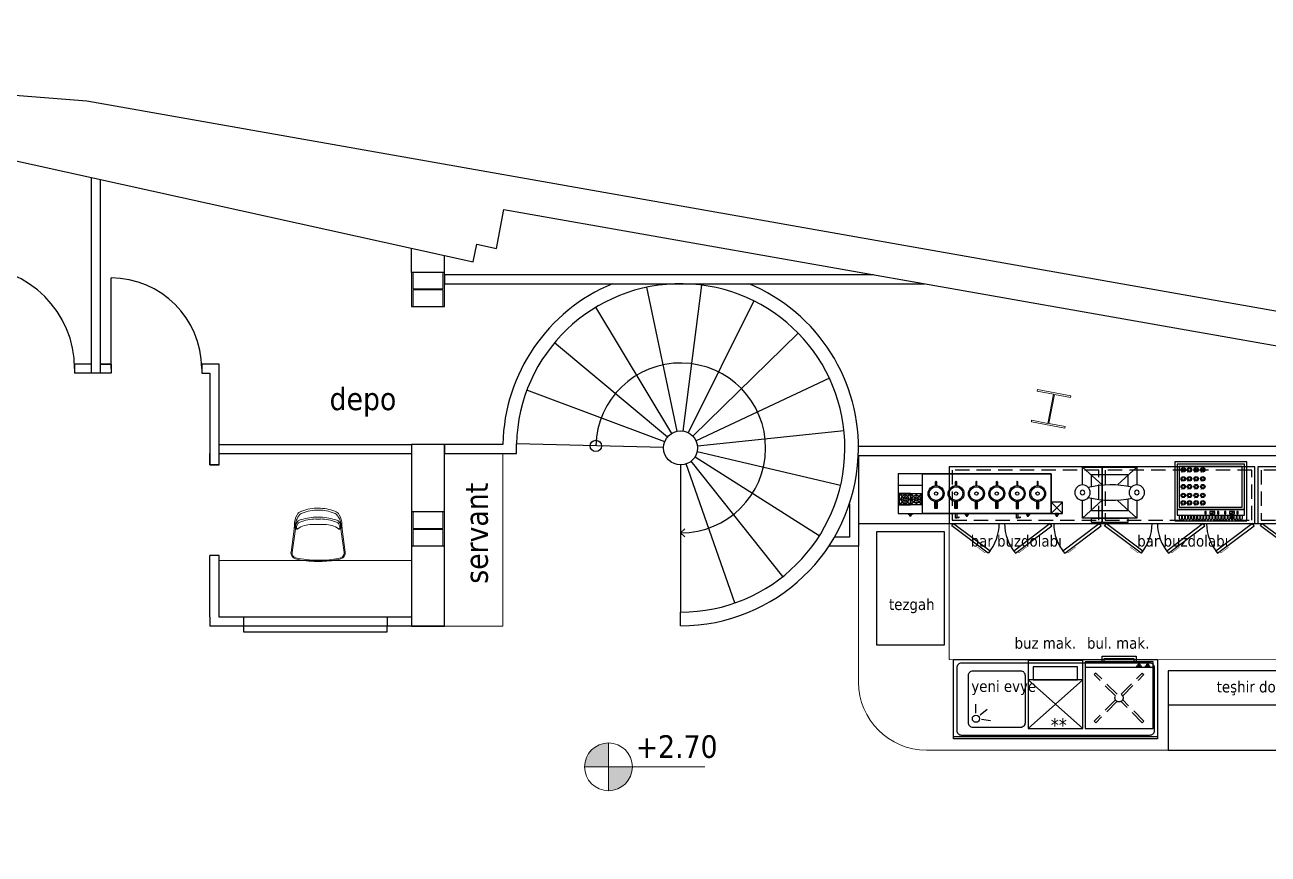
# Model space of a CAD drawing. Header units: centimetres. Extents: x 4865 to 155105, y -10632 to -8826.
# Drawn here: x 5739 to 6836, y -9559 to -8826 of the extents above; entities that cross this region are included whole.
import ezdxf

# ---------------------------------------------------------------- set-up
doc = ezdxf.new("R2010")
doc.units = ezdxf.units.CM
doc.header["$MEASUREMENT"] = 0
doc.linetypes.add('DASHED', pattern=[19.05, 12.7, -6.35])
for name, color, linetype, lineweight in [('ahsap', 34, 'Continuous', 13), ('banko cam', 130, 'Continuous', 9), ('kontra-tefriş', 205, 'Continuous', 18), ('metraj', 7, 'Continuous', 5), ('çıktı', 255, 'Continuous', 5)]:
    doc.layers.add(name, color=color, linetype=linetype, lineweight=lineweight)
doc.layers.add('As Built', color=7, linetype='Continuous', true_color=0x5a5a5a)
doc.layers.add('S2000-002 Çizgi', color=7, linetype='Continuous')
doc.styles.get("Standard").update_dxf_attribs({"font": 'tahoma.ttf'})

# ---------------------------------------------------------------- blocks, each defined once
blk = doc.blocks.new('S2')
at = {"layer": 'kontra-tefriş'}
for p, q in [((-11.4, 0), (-6, 0)), ((-6, 6.4), (-7.8, 6.4)), ((-6, 4.7), (-7.8, 4.7)), ((-6, 6.4), (-3.6, 6.4)), ((-6, 4.7), (-3.6, 4.7)), ((0, 0), (-6, 0)), ((-29.6, -24.6), (-26.8, -4.2)), ((-28.6, -24.7), (-25.8, -4.3)), ((-26.8, -4.2), (-26.6, -0.2)), ((17.3, -24.7), (14.4, -4.3)), ((15.4, -4.2), (15.3, -0.2)), ((18.3, -24.6), (15.4, -4.2)), ((-6.9, -32.7), (-6.8, -32.7)), ((-5.4, -31.7), (-6.7, -31.7)), ((-5.4, -32.7), (-6.7, -32.7)), ((-5.4, -31.7), (-2.2, -31.7)), ((-5.4, -32.7), (-2.2, -32.7))]:
    blk.add_line(p, q, dxfattribs=at)
for centre, radius, start, end in [((-18.2, 4.9), 7.08, 107.1637, 149.8246), ((-5.1, -29.9), 44.3, 90.3136, 109.9727), ((-5.1, -30), 42.6, 90.3159, 110.0702), ((-5.6, -26.5), 40.8, 69.1846, 89.6662), ((-5.6, -26.5), 39.1, 69.0525, 89.663), ((6.8, 4.9), 7.08, 30.1754, 72.8363), ((-9.2, -0.3), 17.4, 149.8246, 179.7195), ((-9.7, -2), 16.2, 143.6591, 188.0232), ((-20.1, -1.6), 5.36, 154.2435, 207.0789), ((-20.8, -0.4), 4.28, 110.4223, 164.0764), ((-20.4, -2), 4.28, 110.5968, 173.0517), ((-11.4, -21), 21, 90, 126.0116), ((-18.2, 4.9), 5.36, 107.1637, 149.8246), ((-6.8, -38.1), 44.5, 91.2998, 110.4223), ((-6.8, -38.1), 42.9, 91.2998, 110.5968), ((-4.6, -38.1), 44.5, 69.5777, 88.7002), ((-4.6, -38.1), 42.9, 69.4032, 88.7002), ((6.8, 4.9), 5.36, 30.1754, 72.8363), ((9, -2), 4.28, 6.9483, 69.4032), ((9.5, -0.4), 4.28, 15.9236, 69.5777), ((-1.6, -2), 16.2, 351.9768, 36.3409), ((-2.1, -0.3), 17.4, 0.2805, 30.1754), ((8.8, -1.6), 5.36, 332.9211, 25.7565), ((-2.9, -43), 45, 119.4604, 120.6303), ((-24.3, -3.5), 0.826, 224.4323, 318.4485), ((-20.8, -2.4), 3.89, 165.784, 208.1186), ((0, -21), 21, 53.9884, 90), ((12.9, -3.5), 0.826, 221.5515, 315.5677), ((9.5, -2.4), 3.89, 331.8814, 14.216), ((-8.5, -43), 45, 59.3697, 60.5396), ((-24.3, -25.2), 5.42, 173.5544, 256.3464), ((-24.3, -25.2), 4.42, 173.5544, 256.3464), ((-6.9, 46.4), 79.1, 256.3464, 270.1225), ((-6.9, 46.4), 78.1, 256.3464, 270.1225), ((-2, 27.2), 58.9, 269.8679, 285.74), ((-2, 27.2), 59.8, 269.868, 285.7097), ((12.9, -25.2), 4.42, 283.6536, 6.4456), ((12.9, -25.2), 5.42, 283.6536, 6.4456)]:
    blk.add_arc(centre, radius, start, end, dxfattribs=at)
blk = doc.blocks.new('A$C521B02A0')
at = {"layer": 'S2000-002 Çizgi'}
blk.add_line((6.6, 10), (10.6, 10), dxfattribs=at)
for points in [[(0, 64), (0, 10), (60, 10), (60, 64)], [(0, 64), (0, 5), (60, 5), (60, 64)], [(3, 10), (6.6, 10), (6.6, 8.5), (3, 8.5)], [(4, 8.5), (5.4, 8.5), (5.4, 7.1), (4, 7.1)], [(10.6, 10), (14.3, 10), (14.3, 8.5), (10.6, 8.5)], [(11.6, 8.5), (13.1, 8.5), (13.1, 7.1), (11.6, 7.1)], [(45, 0), (15, 0), (15, 5), (45, 5)], [(43, 2), (17, 2), (17, 5), (43, 5)]]:
    blk.add_lwpolyline(points, close=True, dxfattribs=at)
at = {"layer": 'S2000-002 Çizgi', "linetype": 'DASHED'}
for points in [[(8.1, 57.4), (9.5, 58.8)], [(8.1, 57.4), (26.8, 38.7)], [(9.5, 58.8), (28.2, 40.1)], [(31.9, 40.2), (50.5, 58.8)], [(33.3, 38.8), (51.9, 57.4)], [(50.5, 58.8), (51.9, 57.4)], [(26.7, 35.1), (8.1, 16.4)], [(28.1, 33.6), (9.5, 15)], [(31.8, 33.7), (50.5, 15)], [(33.2, 35.2), (51.9, 16.4)], [(9.5, 15), (8.1, 16.4)], [(50.5, 15), (51.9, 16.4)]]:
    blk.add_lwpolyline(points, dxfattribs=at)
blk.add_circle((30, 36.9), 3.63, dxfattribs=at)
blk = doc.blocks.new('A$C38740FF1')
at = {"layer": 'S2000-002 Çizgi'}
for points in [[(0, 60), (48.3, 16.9)], [(0, 16.9), (48.3, 60)], [(0, 16.9), (48.3, 16.9)]]:
    blk.add_lwpolyline(points, dxfattribs=at)
for points in [[(0, 0), (48.3, 0), (48.3, 60), (0, 60)], [(4.6, 5.6), (43.7, 5.6), (43.7, 16.9), (4.6, 16.9)]]:
    blk.add_lwpolyline(points, close=True, dxfattribs=at)
blk.add_text('**', height=12, dxfattribs=at).set_placement((14.1, 46))
blk = doc.blocks.new('A$C08847F1B')
at = {"layer": 'S2000-002 Çizgi'}
blk.add_lwpolyline([(0, 30.6), (30.6, 30.6), (30.6, 0), (0, 0), (0, 30.6)], dxfattribs=at)
blk.add_lwpolyline([(15.5, 29.5), (15.5, 23.4, -0.414214), (15.3, 23.2), (15.2, 23.2, -0.414214), (15, 23.4), (15, 29.5), (2.7, 29.5, 0.668179), (2.3, 28.6), (10.8, 20.1, -0.810443), (10.4, 19.8), (1.6, 28.6, 0.668179), (1, 28.4), (1, 15.5), (7.1, 15.5, -0.414214), (7.3, 15.3), (7.3, 15.2, -0.414214), (7.1, 15), (1, 15), (1, 2.7, 0.668179), (1.9, 2.3), (10.4, 10.8, -0.810443), (10.8, 10.4), (2, 1.6, 0.668179), (2.2, 1), (15, 1), (15, 7.1, -0.414214), (15.2, 7.3), (15.3, 7.3, -0.414214), (15.5, 7.1), (15.5, 1), (27.9, 1, 0.668179), (28.3, 1.9), (19.8, 10.4, -0.810443), (20.2, 10.8), (29, 2, 0.668179), (29.5, 2.2), (29.5, 15), (23.4, 15, -0.414214), (23.2, 15.2), (23.2, 15.3, -0.414214), (23.4, 15.5), (29.5, 15.5), (29.5, 28.4, 0.668179), (29, 28.6), (20.2, 19.8, -0.810443), (19.8, 20.1), (28.3, 28.6, 0.668179), (27.9, 29.5)], format="xyb", close=True, dxfattribs=at)
for radius in [10.8, 5.66, 2.6]:
    blk.add_circle((15.3, 15.8), radius, dxfattribs=at)
blk = doc.blocks.new('A$C224B5EFA')
at = {"layer": 'S2000-002 Çizgi'}
for points in [[(34.5, 14.8, -0.072213), (32.5, 14.8), (32.5, 8.5), (34.5, 8.5)], [(52.1, 14.8, -0.072213), (50.1, 14.8), (50.1, 8.5), (52.1, 8.5)], [(68.1, 8.5), (70.1, 8.5), (70.1, 14.8, -0.072213), (68.1, 14.8)], [(88.1, 14.8, -0.072213), (86.1, 14.8), (86.1, 8.5), (88.1, 8.5)], [(104.1, 8.5), (106.1, 8.5), (106.1, 14.8, -0.072213), (104.1, 14.8)], [(122.1, 8.5), (124.1, 8.5), (124.1, 14.8, -0.072213), (122.1, 14.8)]]:
    blk.add_hatch(color=256, dxfattribs=at).paths.add_polyline_path(points)
for p, q in [((135, 14.2), (145, 4.2)), ((145, 14.2), (135, 4.2)), ((21.5, 4.2), (135, 4.2)), ((50.6, 4.2), (51.7, 4.2)), ((104.6, 4.2), (105.7, 4.2))]:
    blk.add_line(p, q, dxfattribs=at)
for points in [[(0, 4.2), (135, 4.2), (135, 39.2), (0, 39.2)], [(0, 29.2), (21.5, 29.2), (21.5, 39.2), (0, 39.2)], [(135, 4.2), (21.5, 4.2), (21.5, 39.2), (135, 39.2)], [(135, 4.2), (145, 4.2), (145, 14.2), (135, 14.2)], [(9.3, 4.2), (12.2, 4.2), (12.2, 3), (9.3, 3)], [(10.2, 3), (11.3, 3), (11.3, 1.9), (10.2, 1.9)], [(53.7, 0.2), (51.1, 0.4), (51.1, 1), (53.7, 1.2)], [(62.1, 4.2), (59.2, 4.2), (59.2, 3), (62.1, 3)], [(61.2, 3), (60, 3), (60, 1.9), (61.2, 1.9)], [(107.7, 0.2), (105.1, 0.4), (105.1, 1), (107.7, 1.2)], [(116.1, 4.2), (113.2, 4.2), (113.2, 3), (116.1, 3)], [(115.2, 3), (114, 3), (114, 1.9), (115.2, 1.9)], [(141.5, 4.2), (138.5, 4.2), (138.5, 3), (141.5, 3)], [(140.6, 3), (139.4, 3), (139.4, 1.9), (140.6, 1.9)]]:
    blk.add_lwpolyline(points, close=True, dxfattribs=at)
for points in [[(33.1, 28.7), (33.1, 32.2)], [(33.9, 32.2), (33.9, 28.7)], [(50.7, 28.7), (50.7, 32.2)], [(51.6, 32.2), (51.6, 28.7)], [(68.7, 32.2), (68.7, 28.7)], [(69.6, 28.7), (69.6, 32.2)], [(86.7, 28.7), (86.7, 32.2)], [(87.6, 32.2), (87.6, 28.7)], [(104.7, 32.2), (104.7, 28.7)], [(105.6, 28.7), (105.6, 32.2)], [(122.7, 32.2), (122.7, 28.7)], [(123.6, 28.7), (123.6, 32.2)], [(34.5, 14.8), (34.5, 8.5), (32.5, 8.5), (32.5, 14.8)], [(52.1, 14.8), (52.1, 8.5), (50.1, 8.5), (50.1, 14.8)], [(68.1, 14.8), (68.1, 8.5), (70.1, 8.5), (70.1, 14.8)], [(88.1, 14.8), (88.1, 8.5), (86.1, 8.5), (86.1, 14.8)], [(104.1, 14.8), (104.1, 8.5), (106.1, 8.5), (106.1, 14.8)], [(122.1, 14.8), (122.1, 8.5), (124.1, 8.5), (124.1, 14.8)], [(51.7, 0), (50.6, 0), (50.6, 4.2)], [(51.7, 4.2), (51.7, 1.1)], [(51.7, 0.4), (51.7, 0)], [(105.7, 0), (104.6, 0), (104.6, 4.2)], [(105.7, 4.2), (105.7, 1.1)], [(105.7, 0.4), (105.7, 0)]]:
    blk.add_lwpolyline(points, dxfattribs=at)
for centre, radius in [((33.5, 21.7), 7), ((33.5, 21.7), 6), ((33.5, 21.7), 1.45), ((51.1, 21.7), 7), ((51.1, 21.7), 6), ((51.1, 21.7), 1.45), ((69.1, 21.7), 7), ((69.1, 21.7), 6), ((69.1, 21.7), 1.45), ((87.1, 21.7), 7), ((87.1, 21.7), 6), ((87.1, 21.7), 1.45), ((105.1, 21.7), 7), ((105.1, 21.7), 6), ((105.1, 21.7), 1.45), ((123.1, 21.7), 7), ((123.1, 21.7), 6), ((123.1, 21.7), 1.45)]:
    blk.add_circle(centre, radius, dxfattribs=at)
for centre in [(33.5, 32.2), (51.1, 32.2), (69.1, 32.2), (87.1, 32.2), (105.1, 32.2), (123.1, 32.2)]:
    blk.add_arc(centre, 0.438, 0, 180, dxfattribs=at)
at = {"layer": 'S2000-002 Çizgi', "yscale": 0.3284582400001454}
for xscale, zscale in [(-0.3284582400001454, 0.3284582400000002), (0.3284582400001454, 0.3284582400001454)]:
    blk.add_blockref('A$C08847F1B', (11, 11.7), dxfattribs=dict(at, xscale=xscale, zscale=zscale))
blk = doc.blocks.new('A$C451D4DAD')
at = {"layer": 'S2000-002 Çizgi', "extrusion": (0, 0, -1)}
for p, q in [((6.8, 49), (54.8, 49)), ((6.8, 49), (24.1, 33.2)), ((6.8, 33.3), (6.8, 49)), ((54.8, 49), (37.7, 33.4)), ((54.8, 49), (54.8, 33.3)), ((14.8, 42.5), (46.8, 42.5)), ((14.8, 31.8), (14.8, 42.5)), ((46.8, 42.5), (46.8, 32.3)), ((24.1, 19.8), (6.8, 4)), ((6.8, 4), (6.8, 19.7)), ((14.8, 10.5), (14.8, 21.2)), ((37.7, 19.6), (54.8, 4)), ((46.8, 20.7), (46.8, 10.5)), ((54.8, 19.7), (54.8, 4)), ((54.8, 4), (6.8, 4)), ((46.8, 10.5), (14.8, 10.5)), ((14.8, 4), (46.8, 4)), ((14.8, 0), (14.8, 4)), ((46.8, 0), (14.8, 0)), ((46.8, 4), (46.8, 0))]:
    blk.add_line(p, q, dxfattribs=at)
for centre, radius in [((-6.8, 26.5), 6.8), ((-54.8, 26.5), 6.8), ((-6.8, 26.5), 2), ((-54.8, 26.5), 2)]:
    blk.add_circle(centre, radius, dxfattribs=at)
for centre, start, end in [((-32.1, -51.4), 76.1597, 102.3998), ((-32.1, 104.4), 257.6002, 283.8403)]:
    blk.add_arc(centre, 85, start, end, dxfattribs=at)
blk = doc.blocks.new('A$C664B4501')
at = {"layer": 'S2000-002 Çizgi'}
for p, q in [((31, 6.3), (35.4, 8.2)), ((48.3, 6.3), (52.6, 8.2))]:
    blk.add_line(p, q, dxfattribs=at)
for points in [[(0, 0), (63.5, 0), (63.5, 52), (0, 52)], [(2, 10), (61.5, 10), (61.5, 50), (2, 50)], [(4, 48), (4, 12), (59.5, 12), (59.5, 48)], [(2, 5), (61.5, 5), (61.5, 10), (2, 10)], [(26.6, 6.1), (27.8, 6.1), (27.8, 8.2), (26.6, 8.2)], [(31, 6.3), (35.4, 6.3), (35.4, 8.2), (31, 8.2)], [(37.7, 6.1), (38.8, 6.1), (38.8, 8.2), (37.7, 8.2)], [(43.8, 6.1), (45, 6.1), (45, 8.2), (43.8, 8.2)], [(48.3, 6.3), (52.6, 6.3), (52.6, 8.2), (48.3, 8.2)], [(54.9, 6.1), (56.1, 6.1), (56.1, 8.2), (54.9, 8.2)]]:
    blk.add_lwpolyline(points, close=True, dxfattribs=at)
for points, const_width in [([(6.5, 43.3), (5.9, 42.4)], 0.5), ([(6.5, 35.4), (5.9, 34.5)], 0.5), ([(11.9, 43.3), (11.3, 42.4)], 0.5), ([(11.9, 35.4), (11.3, 34.5)], 0.5), ([(17.9, 43.3), (17.3, 42.4)], 0.5), ([(17.9, 35.4), (17.3, 34.5)], 0.5), ([(23.6, 43.3), (23, 42.4)], 0.5), ([(23.6, 35.4), (23, 34.5)], 0.5), ([(6.5, 28.5), (5.9, 27.6)], 0.5), ([(11.9, 28.5), (11.3, 27.6)], 0.5), ([(17.9, 28.5), (17.3, 27.6)], 0.5), ([(23.6, 28.5), (23, 27.6)], 0.5), ([(6.5, 20.7), (5.9, 19.8)], 0.5), ([(6.5, 14.1), (5.9, 13.2)], 0.5), ([(11.9, 20.7), (11.3, 19.8)], 0.5), ([(11.9, 14.1), (11.3, 13.2)], 0.5), ([(17.9, 20.7), (17.3, 19.8)], 0.5), ([(17.9, 14.1), (17.3, 13.2)], 0.5), ([(23.6, 20.7), (23, 19.8)], 0.5), ([(23.6, 14.1), (23, 13.2)], 0.5), ([(26.6, 7.5), (27.8, 7.5)], 0.5), ([(33.2, 5), (33.2, 1.5)], 1), ([(37.7, 7.5), (38.8, 7.5)], 0.5), ([(43.8, 7.5), (45, 7.5)], 0.5), ([(50.5, 5), (50.5, 1.5)], 1), ([(54.9, 7.5), (56.1, 7.5)], 0.5)]:
    blk.add_lwpolyline(points, dxfattribs=dict(at, const_width=const_width))
for points in [[(4.3, 1.8), (4.3, 5)], [(5.9, 5), (5.9, 1.8)], [(6.9, 1.8), (6.9, 5)], [(8.6, 5), (8.6, 1.8)], [(9.6, 1.8), (9.6, 5)], [(11.3, 5), (11.3, 1.8)], [(12.3, 1.8), (12.3, 5)], [(14, 5), (14, 1.8)], [(15, 1.8), (15, 5)], [(16.6, 5), (16.6, 1.8)], [(17.6, 1.8), (17.6, 5)], [(19.3, 5), (19.3, 1.8)], [(20.3, 1.8), (20.3, 5)], [(22, 5), (22, 1.8)], [(23, 1.8), (23, 5)], [(24.7, 5), (24.7, 1.8)], [(25.7, 1.8), (25.7, 5)], [(27.3, 5), (27.3, 1.8)], [(28.3, 1.8), (28.3, 5)], [(30, 5), (30, 1.8)], [(31, 1.8), (31, 5)], [(32.7, 5), (32.7, 1.8)], [(33.7, 1.8), (33.7, 5)], [(35.4, 5), (35.4, 1.8)], [(36.4, 1.8), (36.4, 5)], [(38, 5), (38, 1.8)], [(39, 1.8), (39, 5)], [(40.7, 5), (40.7, 1.8)], [(41.7, 1.8), (41.7, 5)], [(43.4, 5), (43.4, 1.8)], [(44.4, 1.8), (44.4, 5)], [(46.1, 5), (46.1, 1.8)], [(47.1, 1.8), (47.1, 5)], [(48.7, 5), (48.7, 1.8)], [(49.7, 1.8), (49.7, 5)], [(51.4, 5), (51.4, 1.8)], [(52.4, 1.8), (52.4, 5)], [(54.1, 5), (54.1, 1.8)], [(55.1, 1.8), (55.1, 5)], [(56.8, 5), (56.8, 1.8)], [(57.8, 1.8), (57.8, 5)], [(59.4, 5), (59.4, 1.8)]]:
    blk.add_lwpolyline(points, dxfattribs=at)
for centre, radius in [((7.5, 45.1), 1.98), ((7.5, 45.1), 1.24), ((13, 45.1), 1.98), ((13, 45.1), 1.24), ((18.9, 45.1), 1.98), ((18.9, 45.1), 1.24), ((24.7, 45.1), 1.98), ((24.7, 45.1), 1.24), ((7.5, 37.2), 1.98), ((7.5, 37.2), 1.24), ((13, 37.2), 1.98), ((13, 37.2), 1.24), ((18.9, 37.2), 1.98), ((18.9, 37.2), 1.24), ((24.7, 37.2), 1.98), ((24.7, 37.2), 1.24), ((7.5, 30.2), 1.98), ((7.5, 22.5), 1.98), ((7.5, 30.2), 1.24), ((7.5, 22.5), 1.24), ((13, 30.2), 1.98), ((13, 22.5), 1.98), ((13, 30.2), 1.24), ((13, 22.5), 1.24), ((18.9, 30.2), 1.98), ((18.9, 22.5), 1.98), ((18.9, 30.2), 1.24), ((18.9, 22.5), 1.24), ((24.7, 30.2), 1.98), ((24.7, 22.5), 1.98), ((24.7, 30.2), 1.24), ((24.7, 22.5), 1.24), ((7.5, 15.9), 1.98), ((7.5, 15.9), 1.24), ((13, 15.9), 1.98), ((13, 15.9), 1.24), ((18.9, 15.9), 1.98), ((18.9, 15.9), 1.24), ((24.7, 15.9), 1.98), ((24.7, 15.9), 1.24)]:
    blk.add_circle(centre, radius, dxfattribs=at)
for centre in [(5.1, 1.8), (7.8, 1.8), (10.4, 1.8), (13.1, 1.8), (15.8, 1.8), (18.5, 1.8), (21.1, 1.8), (23.8, 1.8), (26.5, 1.8), (29.2, 1.8), (31.8, 1.8), (34.5, 1.8), (37.2, 1.8), (39.9, 1.8), (42.5, 1.8), (45.2, 1.8), (47.9, 1.8), (50.6, 1.8), (53.2, 1.8), (55.9, 1.8), (58.6, 1.8)]:
    blk.add_arc(centre, 0.837, 180, 0, dxfattribs=at)
blk = doc.blocks.new('A$C68D74C4D')
at = {"layer": 'S2000-002 Çizgi'}
for points in [[(171.6, 40.4), (171.6, 90.4), (36.6, 90.4), (36.6, 40.4)], [(71.2, 14.2), (38.9, 38.4), (40.4, 40.4), (72.7, 16.2)], [(95.2, 14.1), (127.4, 38.4), (125.9, 40.4), (93.7, 16)], [(138.6, 14.1), (170.8, 38.4), (169.3, 40.4), (137.1, 16)]]:
    blk.add_lwpolyline(points, close=True, dxfattribs=at)
at = {"layer": 'S2000-002 Çizgi', "linetype": 'DASHED'}
blk.add_lwpolyline([(168.8, 87.6), (39.4, 87.6), (39.4, 43.2), (168.8, 43.2)], close=True, dxfattribs=at)
at = {"layer": 'S2000-002 Çizgi', "const_width": 0.404}
for points in [[(69.1, 15.8), (68.2, 14.6), (62.8, 18.6), (61.5, 19.6)], [(97.3, 15.7), (98.2, 14.5), (103.5, 18.5), (104.9, 19.5)], [(140.7, 15.7), (141.6, 14.5), (147, 18.5), (148.3, 19.5)]]:
    blk.add_lwpolyline(points, dxfattribs=at)
at = {"layer": 'S2000-002 Çizgi'}
for centre, start, end in [((40.4, 40.4), 319.755, 0), ((125.9, 40.4), 180, 220.5092), ((169.3, 40.4), 180, 220.5092)]:
    blk.add_arc(centre, 40.4, start, end, dxfattribs=at)
blk = doc.blocks.new('A$C5BEA4D9D')
at = {"layer": 'S2000-002 Çizgi'}
for p, q in [((19.5, 22.7), (19.5, 30.6)), ((23.4, 21), (29.5, 26.1)), ((24.7, 17.2), (32.5, 16.1))]:
    blk.add_line(p, q, dxfattribs=at)
for points in [[(0, 70), (180, 70), (180, 0), (0, 0)], [(0, 2), (180, 2), (180, 0), (0, 0)]]:
    blk.add_lwpolyline(points, close=True, dxfattribs=at)
for points in [[(7, 67), (173, 67, -0.414214), (177, 63), (177, 7, -0.414214), (173, 3), (7, 3, -0.414214), (3, 7), (3, 63, -0.414214)], [(17, 60), (59, 60, -0.414214), (63, 56), (63, 14, -0.414214), (59, 10), (17, 10, -0.414214), (13, 14), (13, 56, -0.414214)]]:
    blk.add_lwpolyline(points, format="xyb", close=True, dxfattribs=at)
blk.add_circle((19.7, 17.7), 3.19, dxfattribs=at)

msp = doc.modelspace()

# ---------------------------------------------------------------- hatches: boundary and pattern name
at = {"layer": 'banko cam'}
for points in [[(6253.7, -9460.4, 0.414214), (6232.6, -9481.5), (6253.7, -9481.5)], [(6274.8, -9481.5), (6253.7, -9481.5), (6253.7, -9502.6, 0.414214)]]:
    msp.add_hatch(color=0, dxfattribs=at).paths.add_polyline_path(points)

# ---------------------------------------------------------------- linework, layer by layer
at = {"layer": 'ahsap'}
for p, q in [((6554.4, -9266.7), (6554.4, -9386.7)), ((6474.4, -9406.7), (6474.4, -9286.7)), ((6554.4, -9386.7), (7302.8, -9387.1)), ((7302.8, -9466.7), (6534.4, -9466.7))]:
    msp.add_line(p, q, dxfattribs=at)
for points in [[(6108.9, -9357.4), (6160.5, -9357.4), (6160.5, -9204.8), (6108.9, -9204.8)], [(5909.9, -9349.4), (5909.9, -9299.4), (6079.9, -9299.4), (6079.9, -9349.4), (5909.9, -9349.4)]]:
    msp.add_lwpolyline(points, dxfattribs=at)
msp.add_arc((6534.4, -9406.7), 60, 180, 270, dxfattribs=at)
at = {"layer": 'As Built'}
for p, q in [((5797.4, -9133.8), (5797.4, -8961.1)), ((5805.4, -9133.8), (5805.4, -8962.9)), ((6079.9, -9044.9), (6079.9, -9023.5)), ((6108.9, -9044.9), (6108.9, -9029.9)), ((5814.6, -9129.8), (5814.6, -9049.8)), ((6314.3, -9185.2), (6287.6, -9058)), ((6335.9, -9056), (6319.3, -9185)), ((6309.7, -9187), (6242.6, -9075.7)), ((6382.1, -9070.1), (6324.1, -9186.4)), ((6305.9, -9190.3), (6205.9, -9107.2)), ((6421.2, -9098.6), (6328.2, -9189.4)), ((5782.4, -9125.8), (5782.4, -9133.8)), ((5814.6, -9125.8), (5805.4, -9125.8)), ((5805.4, -9125.8), (5814.6, -9125.8)), ((5814.6, -9125.8), (5814.6, -9133.8)), ((5894.6, -9125.8), (5894.6, -9133.8)), ((5805.4, -9133.8), (5797.4, -9133.8)), ((5814.6, -9133.8), (5805.4, -9133.8)), ((6448.7, -9138.3), (6331, -9193.5)), ((6303.4, -9194.6), (6181.7, -9148.9)), ((6461.7, -9184.8), (6332.4, -9198.3)), ((6160.5, -9196.8), (6108.9, -9196.8)), ((6108.9, -9196.8), (6108.9, -9204.8)), ((6160.5, -9196.4), (6160.5, -9196.8)), ((6302.4, -9199.5), (6172.5, -9196.4)), ((6172.5, -9204.8), (6172.5, -9196.4)), ((5901.9, -9214.8), (5901.9, -9204.8)), ((5909.9, -9214.8), (5909.9, -9204.8)), ((5909.9, -9204.8), (6079.9, -9204.8)), ((6108.9, -9204.8), (6172.5, -9204.8)), ((6439.8, -9277.6), (6330.1, -9207.9)), ((6458.6, -9233.1), (6332, -9203.3)), ((5909.9, -9214.8), (5901.9, -9214.8)), ((6317.4, -9214.9), (6317.4, -9344.9)), ((6365.1, -9336.8), (6322.4, -9214)), ((6407.5, -9313.5), (6326.7, -9211.6)), ((5901.9, -9349.4), (5901.9, -9294.8)), ((5909.9, -9294.8), (5901.9, -9294.8)), ((5909.9, -9349.4), (5909.9, -9294.8)), ((5901.9, -9349.4), (5901.9, -9357.4)), ((6079.9, -9349.4), (5909.9, -9349.4)), ((5931.5, -9349.4), (5931.5, -9357.4)), ((6058.4, -9349.4), (6058.4, -9357.4)), ((6317.4, -9356.9), (6317.4, -9344.9)), ((6108.9, -9357.4), (5901.9, -9357.4))]:
    msp.add_line(p, q, dxfattribs=at)
at = {"layer": 'As Built', "flags": 128}
for points in [[(8516.4, -9909.9), (8536.4, -9909.9), (8536.4, -9200.3), (7114, -9127), (5793.2, -8893.8), (4938.1, -8826.3), (4864.6, -9755.4), (4894.7, -9755.4), (4965.5, -8860.2), (5541.4, -8904.6), (6134.2, -9035.5), (6137.6, -9019.9), (6154.8, -9023.7), (6161.4, -8989.3), (7392.8, -9206.7), (7392.8, -9291.8)], [(6487.5, -9046.9), (6108.9, -9046.9), (6108.9, -9054.9), (6532.8, -9054.9)], [(5797.4, -9125.8), (5782.4, -9125.8)], [(5909.9, -9214.8), (5909.9, -9125.8), (5894.6, -9125.8), (5894.6, -9133.8), (5901.9, -9133.8), (5901.9, -9214.8), (5909.9, -9214.8)], [(5797.4, -9133.8), (5782.4, -9133.8)], [(5909.9, -9196.8), (6079.9, -9196.8)], [(5909.9, -9204.8), (6079.9, -9204.8)], [(6474.4, -9206.7), (6474.4, -9286.7), (6448.3, -9286.7)], [(6474.3, -9206.7), (7392.8, -9206.7)], [(7347.5, -9198.7), (6474.4, -9198.7)], [(6466.4, -9249.3), (6466.4, -9278.7), (6453.2, -9278.7)], [(6317.4, -9274.9), (6321, -9271.3)], [(6474.3, -9266.7), (7392.8, -9266.7)], [(6317.4, -9274.9), (6321, -9278.4)], [(5931.5, -9357.4), (5931.5, -9362.4), (6058.4, -9362.4), (6058.4, -9357.4)]]:
    msp.add_lwpolyline(points, dxfattribs=at)
at = {"layer": 'As Built'}
for points in [[(6108.9, -9044.9), (6079.9, -9044.9), (6079.9, -9074.9), (6108.9, -9074.9)], [(6108.9, -9196.8), (6079.9, -9196.8), (6079.9, -9357.4), (6108.9, -9357.4)], [(6108.9, -9256.4), (6079.9, -9256.4), (6079.9, -9286.4), (6108.9, -9286.4)]]:
    msp.add_lwpolyline(points, close=True, dxfattribs=at)
for centre, radius in [((6317.4, -9199.9), 15), ((6242.5, -9198.1), 5)]:
    msp.add_circle(centre, radius, dxfattribs=at)
for centre, radius, start, end in [((5692.4, -9129.8), 90, 0, 90), ((5814.6, -9129.8), 80, 0, 90), ((6317.4, -9199.9), 157, 112.5468, 178.7383), ((6317.4, -9199.9), 145, 270, 178.6339), ((6317.4, -9199.9), 145, 270, 178.6339), ((6317.4, -9199.9), 157, 357.233, 67.4532), ((6317.4, -9199.9), 75, 270, 178.6339), ((6317.4, -9199.9), 157, 270, 357.233)]:
    msp.add_arc(centre, radius, start, end, dxfattribs=at)
at = {"layer": 'banko cam', "color": 0}
for p, q in [((6253.7, -9460.4), (6253.7, -9502.6)), ((6232.6, -9481.5), (6338.8, -9481.5))]:
    msp.add_line(p, q, dxfattribs=at)
msp.add_circle((6253.7, -9481.5), 21.1, dxfattribs=at)
at = {"layer": 'metraj', "flags": 128}
for points in [[(6108.9, -9044.9), (6107.5, -9044.9), (6107.5, -9059.5), (6081.3, -9059.5), (6081.3, -9044.9), (6079.9, -9044.9), (6079.9, -9074.9), (6081.3, -9074.9), (6081.3, -9060.4), (6107.5, -9060.4), (6107.5, -9074.9), (6108.9, -9074.9)], [(6642.4, -9178.4), (6647.3, -9152.7), (6661.6, -9155.4), (6661.9, -9154), (6632.5, -9148.4), (6632.2, -9149.7), (6646.5, -9152.5), (6641.5, -9178.2), (6627.2, -9175.5), (6627, -9176.8), (6656.4, -9182.5), (6656.7, -9181.1)], [(6108.9, -9256.4), (6107.5, -9256.4), (6107.5, -9271), (6081.3, -9271), (6081.3, -9256.4), (6079.9, -9256.4), (6079.9, -9286.4), (6081.3, -9286.4), (6081.3, -9271.9), (6107.5, -9271.9), (6107.5, -9286.4), (6108.9, -9286.4)]]:
    msp.add_lwpolyline(points, close=True, dxfattribs=at)
at = {"layer": 'S2000-002 Çizgi'}
msp.add_line((6747.8, -9426.7), (6912.8, -9426.7), dxfattribs=at)
for points in [[(6490.3, -9373.9), (6550.3, -9373.9), (6550.3, -9273.9), (6490.3, -9273.9)], [(6747.8, -9466.7), (6912.8, -9466.7), (6912.8, -9396.7), (6747.8, -9396.7)]]:
    msp.add_lwpolyline(points, close=True, dxfattribs=at)

# ---------------------------------------------------------------- block references
at = {"layer": 'As Built'}
for name, p in [('A$C68D74C4D', (6517.8, -9307)), ('A$C68D74C4D', (6652.8, -9307)), ('A$C68D74C4D', (6790.4, -9307)), ('A$C5BEA4D9D', (6558.4, -9456.7))]:
    msp.add_blockref(name, p, dxfattribs=at)
at = {"layer": 'S2000-002 Çizgi'}
for name, p in [('A$C451D4DAD', (6665.3, -9265.8)), ('A$C664B4501', (6753.6, -9264.3)), ('A$C224B5EFA', (6509.4, -9261.9))]:
    msp.add_blockref(name, p, dxfattribs=at)
at = {"layer": 'S2000-002 Çizgi', "rotation": 180}
for name, p in [('A$C38740FF1', (6672.4, -9387.7)), ('A$C521B02A0', (6734.4, -9383.7))]:
    msp.add_blockref(name, p, dxfattribs=at)
at = {"layer": 'çıktı'}
msp.add_blockref('S2', (6003.1, -9267.4), dxfattribs=at)

# ---------------------------------------------------------------- texts
for s, p in [('bar buzdolabı', (6573.4, -9287)), ('bar buzdolabı', (6720.4, -9287)), ('tezgah', (6501.3, -9343)), ('buz mak.', (6612.2, -9377.2)), ('bul. mak.', (6676.1, -9377.2)), ('yeni evye', (6574, -9415.3)), ('teşhir dolabı', (6790.6, -9415.8))]:
    msp.add_text(s, height=10).set_placement(p)
at = {"char_height": 20, "width": 259.578, "attachment_point": 1}
for s, insert in [('depo', (6007.5, -9146.5)), ('+2.70', (6277.7, -9453.6))]:
    msp.add_mtext(s, dxfattribs=dict(at, insert=insert))
at = {"insert": (6127.2, -9319.8), "char_height": 20, "width": 259.578, "attachment_point": 1, "rotation": 90}
msp.add_mtext('servant', dxfattribs=at)

doc.saveas('drawing.dxf')
